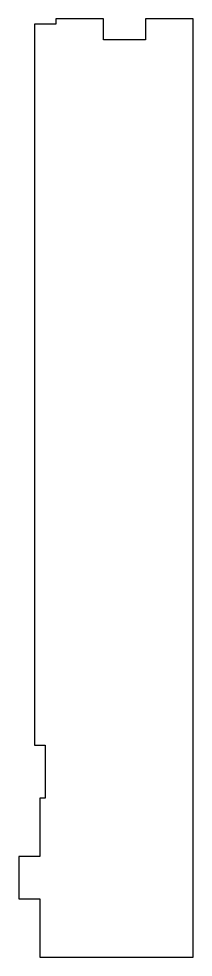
# Model space of a CAD drawing. Header units: millimetres. Extents: x 143692 to 143769, y 64666 to 65081.
import ezdxf

# ---------------------------------------------------------------- set-up
doc = ezdxf.new("R2010")
doc.units = ezdxf.units.MM

msp = doc.modelspace()

# ---------------------------------------------------------------- linework, layer by layer
msp.add_lwpolyline([(143768.87, 65080.71), (143747.77, 65080.71), (143747.77, 65071.34), (143729.02, 65071.34), (143729.02, 65080.71), (143707.93, 65080.71), (143707.93, 65078.37), (143698.55, 65078.37), (143698.55, 64759.62), (143703.24, 64759.62), (143703.24, 64736.18), (143700.9, 64736.18), (143700.9, 64710.4), (143691.52, 64710.4), (143691.52, 64691.65), (143700.9, 64691.65), (143700.9, 64665.87), (143768.87, 64665.87)], close=True)

doc.saveas('drawing.dxf')
